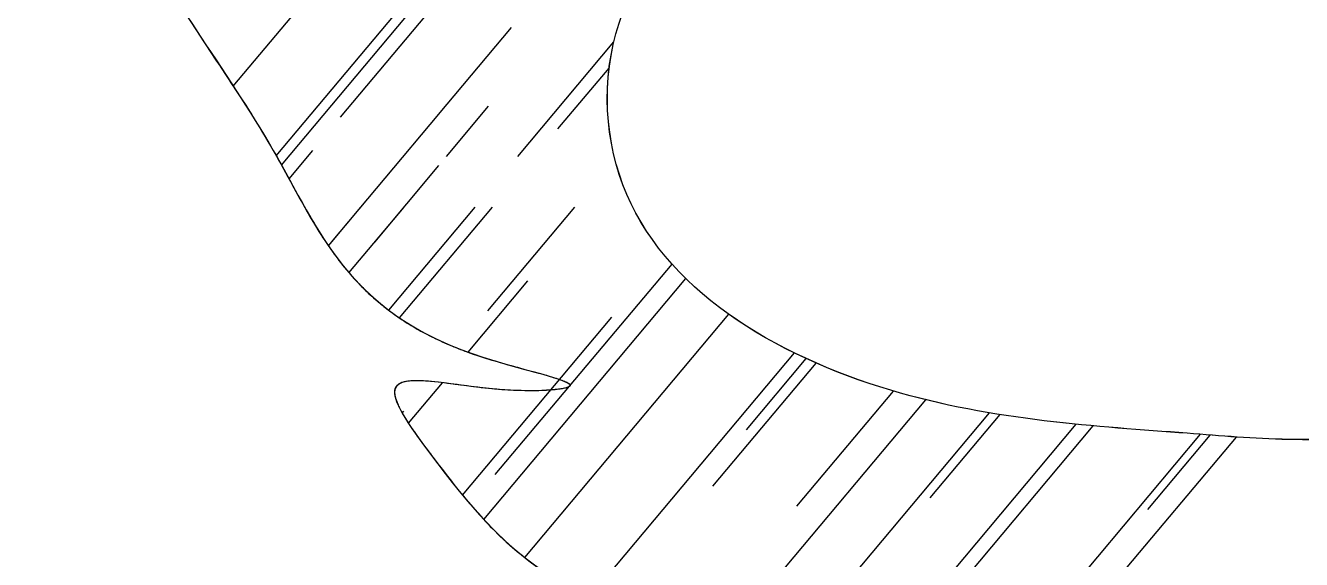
# Model space of a CAD drawing. Header units: millimetres. Extents: x 512961 to 1001058, y -961995 to -458543.
# Drawn here: x 935134.3 to 935250.8, y -884409.4 to -884360.7 of the extents above; entities that cross this region are included whole.
import ezdxf

# ---------------------------------------------------------------- set-up
doc = ezdxf.new("R2010")
doc.units = ezdxf.units.MM
doc.header["$MEASUREMENT"] = 0
doc.layers.add('填充', color=250, linetype='CONTINUOUS', lineweight=25)

msp = doc.modelspace()

# ---------------------------------------------------------------- linework, layer by layer
at = {"layer": '填充'}
for p, q in [((935153.28, -884366.21), (935164.78, -884352.51)), ((935157.2, -884372.57), (935172.05, -884354.88)), ((935157.68, -884373.42), (935171, -884357.55)), ((935163.07, -884369.06), (935172.05, -884358.36)), ((935172.01, -884368.8), (935178.67, -884360.87)), ((935179.25, -884372.63), (935188.01, -884362.18)), ((935182.92, -884370.12), (935187.59, -884364.57)), ((935172.75, -884372.63), (935176.59, -884368.05)), ((935162.24, -884380.44), (935172.05, -884368.76)), ((935158.37, -884374.67), (935160.54, -884372.08)), ((935166.19, -884380.44), (935172.05, -884373.47)), ((935161.96, -884380.78), (935164.92, -884377.25)), ((935163.84, -884383.25), (935168.87, -884377.25)), ((935167.47, -884386.67), (935175.37, -884377.25)), ((935168.45, -884387.37), (935176.95, -884377.25)), ((935176.53, -884386.72), (935184.47, -884377.25)), ((935177.2, -884401.67), (935193.33, -884382.45)), ((935174.71, -884390.49), (935180.18, -884383.97)), ((935176.14, -884405.76), (935194.59, -884383.77)), ((935174.21, -884403.54), (935187.85, -884387.29)), ((935179.89, -884409.23), (935198.52, -884387.03)), ((935185.83, -884412.81), (935204.5, -884390.56)), ((935200.12, -884397.58), (935205.57, -884391.08)), ((935197.06, -884402.73), (935206.49, -884391.49)), ((935169.27, -884396.98), (935172.37, -884393.29)), ((935199.58, -884415.01), (935216.51, -884394.84)), ((935204.71, -884404.56), (935213.54, -884394.04)), ((935168.7, -884396.05), (935168.85, -884395.87)), ((935206.16, -884415.29), (935222.32, -884396.03)), ((935215.52, -884414.61), (935230.23, -884397.07)), ((935216.91, -884403.79), (935223.29, -884396.19)), ((935217.32, -884414.44), (935231.77, -884397.22)), ((935229.85, -884411.97), (935241.57, -884397.99)), ((935233.75, -884411.46), (935244.85, -884398.24)), ((935236.77, -884404.85), (935242.46, -884398.06))]:
    msp.add_line(p, q, dxfattribs=at)
for points in [[(935066.74, -884085.41), (935069.93, -884081.94), (935078.85, -884098.74), (935100.5, -884108.93), (935113.75, -884109.18), (935128.78, -884103.07), (935134.4, -884088.88), (935138.72, -884100.53), (935148.14, -884109.43), (935165.21, -884112.49), (935177.95, -884106.89), (935188.14, -884100.02), (935194, -884093.14), (935201.13, -884082.2), (935207.76, -884096.96), (935212.85, -884125.22), (935212.6, -884144.31), (935204.95, -884161.88), (935194, -884171.55), (935183.04, -884173.59), (935166.99, -884171.3), (935162.41, -884161.37), (935155.27, -884149.4), (935146.61, -884143.8), (935137.75, -884146.58), (935145.08, -884156.18), (935145.59, -884162.19), (935145.59, -884183.74), (935144.08, -884197.78), (935143.08, -884213.32), (935151.1, -884227.35), (935168.44, -884240.53), (935184.52, -884242.54), (935184.52, -884246.15), (935171.65, -884250.17), (935149.01, -884275.58), (935137.67, -884291.12), (935136.37, -884310.22), (935143.24, -884349.61), (935156.93, -884372.09), (935175.19, -884390.66), (935183.99, -884393.6), (935177.8, -884393.92), (935168.02, -884393.92), (935171.28, -884399.79), (935181.71, -884410.54), (935192.14, -884414.77), (935204.21, -884414.77), (935217.25, -884414.45), (935230.62, -884411.84), (935246.27, -884410.86), (935255.4, -884410.86), (935263.23, -884413.14), (935268.77, -884415.42), (935269.1, -884418.68), (935261.27, -884414.45), (935247.25, -884414.12), (935233.88, -884417.05), (935220.19, -884424.87), (935197.69, -884433.34), (935186.93, -884436.28), (935170.3, -884434.32), (935159.22, -884429.11), (935146.83, -884420.31), (935144.87, -884411.52), (935139.33, -884417.7), (935139, -884434.32), (935146.17, -884448.33), (935158.89, -884454.52), (935177.8, -884455.82), (935192.8, -884451.26), (935170.34, -884470.78), (935156.89, -884497.01), (935144.75, -884516.68), (935136.86, -884539.08), (935137.22, -884569.41), (935169.61, -884626.74), (935183.68, -884634.03), (935207.64, -884646.52), (935223.79, -884649.12), (935239.93, -884650.68), (935256.08, -884651.2), (935213.37, -884670.98), (935199.3, -884648.08), (935179.51, -884637.67), (935162.32, -884637.15), (935145.13, -884643.91), (935143.57, -884655.88), (935143.05, -884669.94), (935151.38, -884672.02), (935159.2, -884674.1), (935167.53, -884664.21), (935171.7, -884661.61), (935184.72, -884668.9), (935188.37, -884685.03), (935172.74, -884711.58), (935159.2, -884731.35), (935147.22, -884753.73), (935141.06, -884782.27), (935143.41, -884813.31), (935161.77, -884842), (935169.77, -884868.81), (935178.24, -884875.86), (935166.01, -884871.63), (935154.24, -884877.74), (935147.65, -884889.5), (935149.06, -884902.2), (935160.36, -884911.6), (935166.95, -884908.31), (935174.95, -884896.55), (935183.42, -884893.26), (935208.37, -884897.02), (935218.72, -884910.66), (935220.13, -884923.83), (935205.54, -884928.06), (935174.03, -884950.24), (935173.18, -884969.79), (935173.6, -884982.11), (935183.38, -884995.28), (935200.4, -885000.38), (935219.53, -884997.41), (935223.36, -884991.03), (935224.21, -884975.31), (935217.41, -884966.39), (935208.05, -884974.89), (935204.22, -884972.34), (935195.29, -884960.44), (935199.97, -884948.54), (935216.98, -884940.04), (935242.5, -884946.84), (935255.26, -884965.11), (935257.8, -884985.51), (935248.02, -885005.48), (935235.69, -885015.68), (935218.25, -885020.78), (935213.15, -885018.66), (935206.78, -885004.21), (935195.29, -884995.71), (935176.16, -884991.03), (935157.02, -884994.01), (935142.99, -885005.06), (935141.54, -885053.07), (935157.45, -885073.47), (935168.5, -885069.65), (935168.93, -885057.32), (935162.97, -885041.6), (935156.59, -885027.15), (935161.7, -885020.78), (935185.94, -885014.41), (935200.82, -885032.25), (935188.06, -885048.83), (935159.57, -885091.32), (935159.57, -885113.98), (935161.71, -885134.51), (935168.98, -885152.9), (935170.49, -885154.85), (935161.03, -885152.88), (935153.12, -885149.91), (935147.46, -885149.77), (935137.49, -885152.6)], [(935066.74, -884085.41), (935060.05, -884107.97), (935065.07, -884157.81), (935081.51, -884172.01), (935092.94, -884174.52), (935101.57, -884172.29), (935106.59, -884165.89), (935111.33, -884150.85), (935121.64, -884145), (935132.79, -884143.33), (935137.71, -884146.47), (935126.08, -884152.13), (935120.74, -884163.43), (935125.63, -884202.35), (935122.51, -884214.36), (935109.16, -884229.49), (935096.69, -884238.39), (935082.45, -884240.61), (935085.12, -884247.72), (935094.47, -884253.06), (935112.72, -884264.63), (935126.96, -884283.76), (935132.75, -884306), (935132.75, -884321.12), (935102.01, -884389.54), (935091.02, -884394.35), (935078.65, -884399.38), (935090.1, -884402.35), (935100.63, -884395.95), (935104.98, -884397.32), (935098.34, -884405.79), (935064.74, -884416.7), (935050.77, -884414), (935035.89, -884412.65), (935020.12, -884412.65), (935006.14, -884417.6), (935026.88, -884418.95), (935044.46, -884420.31), (935058.43, -884429.77), (935074.66, -884433.82), (935089.54, -884433.82), (935100.36, -884434.27), (935112.08, -884434.27), (935121.54, -884427.06), (935127.85, -884415.8), (935132.36, -884423.01), (935133.71, -884433.37), (935126.95, -884442.38), (935117.03, -884451.84), (935104.41, -884452.74), (935077.82, -884452.29), (935092.69, -884459.04), (935110.27, -884476.61), (935131.39, -884520.53), (935134.89, -884532.46), (935139.25, -884550.21), (935128.13, -884592.52)]]:
    msp.add_spline(points, degree=3, dxfattribs=at)
for points, knots in [([(935137.71, -884147.23), (935136.87, -884149.01), (935122.54, -884150.64), (935118.22, -884173.03), (935128.42, -884193.11), (935122.84, -884217.63), (935109.66, -884227.76), (935099.55, -884241.37), (935079.32, -884236.26), (935085.26, -884250.11), (935098.06, -884253.69), (935114.19, -884264.18), (935128.32, -884282.76), (935133.28, -884303.46), (935132.87, -884340.56), (935118.9, -884382.27), (935092.34, -884394.6), (935071.52, -884398.59), (935092.85, -884405.93), (935096.97, -884394.29), (935108.77, -884397.85), (935087.77, -884414.47), (935072.05, -884419.39), (935050.61, -884413.36), (935035.2, -884412.86), (935022.15, -884410.96), (934996.31, -884419.74), (935028.52, -884419.19), (935044.53, -884417.63), (935057.72, -884431.52), (935074.07, -884434.4), (935088.22, -884433.61), (935100.56, -884434.14), (935112.53, -884435.56), (935122.77, -884429.01), (935126.61, -884410.61), (935133.3, -884424.24), (935135.47, -884434.03), (935126.04, -884442.73), (935117.96, -884453.79), (935101.38, -884452.54), (935065.79, -884449.45), (935098.88, -884459.71), (935114.52, -884481.97), (935128.49, -884508.91), (935134.29, -884530.65), (935136.22, -884536.87), (935136.86, -884539.08)], [142.556517, 142.556517, 142.556517, 142.556517, 152.114126, 162.579931, 195.411115, 205.795148, 222.681946, 235.498823, 247.561492, 253.922599, 262.931794, 281.013669, 300.972378, 320.20618, 332.864414, 395.641155, 405.677718, 416.848669, 426.745152, 437.06119, 440.880681, 449.885202, 479.451157, 491.36401, 503.864041, 517.069377, 529.475006, 546.862859, 561.620906, 575.744274, 589.741157, 602.189897, 611.253555, 621.062007, 631.018478, 641.821262, 648.937669, 657.680535, 667.107982, 678.577425, 689.169262, 711.429637, 725.102249, 745.902892, 786.690152, 797.093703, 802.815219, 802.815219, 802.815219, 802.815219]), ([(935137.71, -884147.23), (935136.87, -884149.01), (935122.54, -884150.64), (935118.22, -884173.03), (935128.42, -884193.11), (935122.84, -884217.63), (935109.66, -884227.76), (935099.55, -884241.37), (935079.32, -884236.26), (935085.26, -884250.11), (935098.06, -884253.69), (935114.19, -884264.18), (935128.32, -884282.76), (935133.28, -884303.46), (935132.87, -884340.56), (935118.9, -884382.27), (935092.34, -884394.6), (935071.52, -884398.59), (935092.85, -884405.93), (935096.97, -884394.29), (935108.77, -884397.85), (935087.77, -884414.47), (935072.05, -884419.39), (935050.61, -884413.36), (935035.2, -884412.86), (935022.15, -884410.96), (934996.31, -884419.74), (935028.52, -884419.19), (935044.53, -884417.63), (935057.72, -884431.52), (935074.07, -884434.4), (935084.78, -884433.8), (935089.89, -884433.82), (935090.06, -884433.82)], [142.556517, 142.556517, 142.556517, 142.556517, 152.114126, 162.579931, 195.411115, 205.795148, 222.681946, 235.498823, 247.561492, 253.922599, 262.931794, 281.013669, 300.972378, 320.20618, 332.864414, 395.641155, 405.677718, 416.848669, 426.745152, 437.06119, 440.880681, 449.885202, 479.451157, 491.36401, 503.864041, 517.069377, 529.475006, 546.862859, 561.620906, 575.744274, 589.741157, 602.189897, 602.632993, 602.632993, 602.632993, 602.632993]), ([(935137.71, -884147.23), (935138.07, -884149.58), (935146.41, -884154.35), (935144.87, -884167.47), (935146.29, -884181.34), (935144.27, -884198.11), (935140.8, -884214.11), (935152.42, -884228.68), (935163.42, -884244.98), (935184.81, -884237.08), (935184.92, -884250.48), (935160.22, -884246.99), (935154.19, -884273.37), (935134.84, -884289.86), (935137.07, -884317.76), (935138.01, -884346.48), (935158.49, -884371.92), (935164.63, -884389.33), (935187.99, -884393.7), (935176.18, -884394.41), (935165.09, -884391.36), (935173.74, -884403.25), (935179.78, -884410.33), (935192.38, -884415.92), (935204.53, -884414.34), (935217.51, -884415.27), (935231.25, -884410.92), (935243.96, -884411.29), (935255.34, -884409.98), (935262.05, -884413.49), (935269.13, -884413.61), (935269.65, -884422.15), (935258.75, -884410.02), (935247.64, -884414.84), (935232.68, -884415.87), (935218.33, -884427.5), (935201.72, -884431.82), (935185.34, -884437.6), (935171.13, -884435.78), (935158.98, -884428.04), (935145.13, -884425.34), (935146.58, -884407.36), (935135.51, -884421.49), (935138.55, -884433.69), (935144.15, -884449.64), (935160.84, -884455.47), (935175.06, -884458.29), (935204.89, -884445.52), (935162.39, -884471.54), (935160.31, -884495.44), (935143.31, -884516.32), (935138.2, -884531.34), (935136.86, -884539.08)], [296.32291, 296.32291, 296.32291, 296.32291, 305.550032, 310.600962, 328.63939, 340.450556, 353.482649, 367.012787, 385.236559, 398.796103, 401.82123, 413.097455, 441.584584, 457.683245, 473.709057, 507.169607, 529.200932, 550.997278, 558.762187, 563.952393, 572.138453, 577.753753, 590.292581, 599.716211, 609.813262, 620.732696, 632.132446, 645.254096, 652.894159, 659.718206, 664.733118, 667.474287, 674.92057, 686.65881, 698.114141, 711.308807, 731.428823, 740.762162, 754.773106, 765.025935, 777.743974, 785.284836, 792.236551, 806.146931, 819.31808, 831.155257, 847.018861, 860.136725, 885.036624, 909.708008, 929.054084, 948.930108, 948.930108, 948.930108, 948.930108]), ([(935137.71, -884147.23), (935138.07, -884149.58), (935146.41, -884154.35), (935144.87, -884167.47), (935146.29, -884181.34), (935144.27, -884198.11), (935140.8, -884214.11), (935152.42, -884228.68), (935163.42, -884244.98), (935184.81, -884237.08), (935184.92, -884250.48), (935160.22, -884246.99), (935154.19, -884273.37), (935134.84, -884289.86), (935137.07, -884317.76), (935138.01, -884346.48), (935158.49, -884371.92), (935164.63, -884389.33), (935187.99, -884393.7), (935176.18, -884394.41), (935165.09, -884391.36), (935173.74, -884403.25), (935179.78, -884410.33), (935192.38, -884415.92), (935204.53, -884414.34), (935217.51, -884415.27), (935231.25, -884410.92), (935243.96, -884411.29), (935255.34, -884409.98), (935262.05, -884413.49), (935269.13, -884413.61), (935269.65, -884422.15), (935258.75, -884410.02), (935247.64, -884414.84), (935232.68, -884415.87), (935218.33, -884427.5), (935201.72, -884431.82), (935185.34, -884437.6), (935171.13, -884435.78), (935162.08, -884430.01), (935156.63, -884428.14), (935155.34, -884427.65)], [296.32291, 296.32291, 296.32291, 296.32291, 305.550032, 310.600962, 328.63939, 340.450556, 353.482649, 367.012787, 385.236559, 398.796103, 401.82123, 413.097455, 441.584584, 457.683245, 473.709057, 507.169607, 529.200932, 550.997278, 558.762187, 563.952393, 572.138453, 577.753753, 590.292581, 599.716211, 609.813262, 620.732696, 632.132446, 645.254096, 652.894159, 659.718206, 664.733118, 667.474287, 674.92057, 686.65881, 698.114141, 711.308807, 731.428823, 740.762162, 754.773106, 765.025935, 768.309544, 768.309544, 768.309544, 768.309544]), ([(935239.93, -884351.22), (935233.09, -884349.89), (935220.13, -884347.03), (935199.79, -884344.77), (935186.78, -884358.86), (935187.22, -884381.69), (935211.85, -884396.19), (935239.63, -884397.66), (935255.1, -884399.25), (935279.54, -884395.21), (935261.12, -884389.54), (935263.48, -884378.7), (935260.6, -884360.67), (935282.77, -884384.61), (935304.22, -884375.95), (935330.23, -884378.16), (935355.76, -884372.76), (935380.77, -884366.6), (935393.49, -884345.63), (935405.65, -884334.67), (935404.07, -884312.54), (935386.5, -884327.92), (935380.16, -884342.92), (935348.89, -884332.93), (935384.5, -884322.85), (935392.2, -884302.3), (935392, -884280.89), (935393.05, -884270.28), (935392.23, -884257.08), (935379.61, -884277.4), (935373.93, -884286.42), (935352.36, -884281.45), (935370.13, -884278.84), (935370.58, -884254.39), (935378.89, -884231.17), (935367.17, -884208.8), (935360.82, -884197.46), (935347.31, -884173.64), (935354.24, -884207.01), (935354.21, -884223.02), (935354.71, -884243.33), (935347.2, -884257.95), (935339.25, -884270.18), (935324.54, -884275.49), (935308.38, -884273.71), (935292.51, -884275.93), (935274.59, -884254.8), (935288.54, -884281.96), (935288.31, -884295.36), (935288.56, -884312.21), (935278.86, -884323.86), (935267.06, -884327.73), (935256, -884330), (935246.54, -884332.95), (935229.79, -884327.9), (935237.67, -884341.64), (935245.12, -884352.27), (935240.94, -884351.41), (935239.93, -884351.22)], [0, 0, 0, 0, 17.486891, 34.307723, 47.232582, 60.375625, 86.167197, 109.055575, 126.59379, 137.232216, 144.937222, 156.540887, 163.844548, 179.071057, 201.752531, 222.591261, 242.592912, 268.304681, 282.337182, 302.129278, 309.512751, 324.613375, 336.491353, 352.450866, 368.364234, 393.603821, 407.861276, 420.280547, 423.224141, 435.630999, 451.046036, 459.731517, 465.974157, 479.54513, 513.570137, 527.14111, 538.419424, 552.092315, 569.313661, 586.508086, 602.974876, 616.544273, 627.723005, 638.376098, 653.722956, 667.778474, 679.987439, 695.460004, 709.817748, 721.188794, 735.219756, 744.244216, 752.12956, 763.189243, 770.895084, 784.527876, 789.463644, 792.045165, 792.045165, 792.045165, 792.045165]), ([(935239.93, -884351.22), (935233.09, -884349.89), (935220.13, -884347.03), (935199.79, -884344.77), (935186.78, -884358.86), (935187.22, -884381.69), (935211.85, -884396.19), (935239.63, -884397.66), (935255.1, -884399.25), (935279.54, -884395.21), (935261.12, -884389.54), (935263.48, -884378.7), (935260.6, -884360.67), (935282.77, -884384.61), (935304.22, -884375.95), (935330.23, -884378.16), (935355.76, -884372.76), (935380.77, -884366.6), (935393.49, -884345.63), (935405.65, -884334.67), (935404.07, -884312.54), (935386.5, -884327.92), (935380.16, -884342.92), (935348.89, -884332.93), (935384.5, -884322.85), (935392.2, -884302.3), (935392, -884280.89), (935393.05, -884270.28), (935392.23, -884257.08), (935379.61, -884277.4), (935373.93, -884286.42), (935352.36, -884281.45), (935370.13, -884278.84), (935370.58, -884254.39), (935378.89, -884231.17), (935367.17, -884208.8), (935360.82, -884197.46), (935347.31, -884173.64), (935354.24, -884207.01), (935354.21, -884223.02), (935354.71, -884243.33), (935347.2, -884257.95), (935339.25, -884270.18), (935324.54, -884275.49), (935308.38, -884273.71), (935292.51, -884275.93), (935274.59, -884254.8), (935288.54, -884281.96), (935288.31, -884295.36), (935288.56, -884312.21), (935278.86, -884323.86), (935267.06, -884327.73), (935256, -884330), (935246.54, -884332.95), (935229.79, -884327.9), (935237.67, -884341.64), (935245.12, -884352.27), (935240.94, -884351.41), (935239.93, -884351.22)], [0, 0, 0, 0, 17.486891, 34.307723, 47.232582, 60.375625, 86.167197, 109.055575, 126.59379, 137.232216, 144.937222, 156.540887, 163.844548, 179.071057, 201.752531, 222.591261, 242.592912, 268.304681, 282.337182, 302.129278, 309.512751, 324.613375, 336.491353, 352.450866, 368.364234, 393.603821, 407.861276, 420.280547, 423.224141, 435.630999, 451.046036, 459.731517, 465.974157, 479.54513, 513.570137, 527.14111, 538.419424, 552.092315, 569.313661, 586.508086, 602.974876, 616.544273, 627.723005, 638.376098, 653.722956, 667.778474, 679.987439, 695.460004, 709.817748, 721.188794, 735.219756, 744.244216, 752.12956, 763.189243, 770.895084, 784.527876, 789.463644, 792.045165, 792.045165, 792.045165, 792.045165]), ([(935154.93, -884368.77), (935155.62, -884369.88), (935157.6, -884373.13), (935159.26, -884376.39), (935160.49, -884378.46)], [525.881192, 525.881192, 525.881192, 525.881192, 529.200932, 535.637658, 535.637658, 535.637658, 535.637658]), ([(935154.93, -884368.77), (935155.62, -884369.88), (935157.6, -884373.13), (935159.26, -884376.39), (935160.49, -884378.46)], [525.881192, 525.881192, 525.881192, 525.881192, 529.200932, 535.637658, 535.637658, 535.637658, 535.637658]), ([(935154.93, -884368.77), (935155.62, -884369.88), (935157.6, -884373.13), (935159.26, -884376.39), (935160.49, -884378.46)], [525.881192, 525.881192, 525.881192, 525.881192, 529.200932, 535.637658, 535.637658, 535.637658, 535.637658]), ([(935174.85, -884390.55), (935174.97, -884390.59), (935175.81, -884390.88), (935176.7, -884391.16), (935177.47, -884391.38)], [550.782633, 550.782633, 550.782633, 550.782633, 550.997278, 552.395065, 552.395065, 552.395065, 552.395065]), ([(935174.85, -884390.55), (935174.97, -884390.59), (935175.81, -884390.88), (935176.7, -884391.16), (935177.47, -884391.38)], [550.782633, 550.782633, 550.782633, 550.782633, 550.997278, 552.395065, 552.395065, 552.395065, 552.395065]), ([(935174.85, -884390.55), (935174.97, -884390.59), (935175.81, -884390.88), (935176.7, -884391.16), (935177.47, -884391.38)], [550.782633, 550.782633, 550.782633, 550.782633, 550.997278, 552.395065, 552.395065, 552.395065, 552.395065]), ([(935184, -884393.59), (935184, -884393.59), (935183.99, -884393.6), (935183.99, -884393.6), (935183.99, -884393.6)], [558.74121646, 558.74121646, 558.74121646, 558.74121646, 558.76218723, 558.7933922, 558.7933922, 558.7933922, 558.7933922]), ([(935184, -884393.59), (935184, -884393.59), (935183.99, -884393.6), (935183.99, -884393.6), (935183.99, -884393.6)], [558.74121646, 558.74121646, 558.74121646, 558.74121646, 558.76218723, 558.7933922, 558.7933922, 558.7933922, 558.7933922]), ([(935184, -884393.59), (935184, -884393.59), (935183.99, -884393.6), (935183.99, -884393.6), (935183.99, -884393.6)], [558.74121646, 558.74121646, 558.74121646, 558.74121646, 558.76218723, 558.7933922, 558.7933922, 558.7933922, 558.7933922]), ([(935168.03, -884393.86), (935168.03, -884393.88), (935168.02, -884393.91), (935168.02, -884393.94), (935168.01, -884393.95)], [572.0422912, 572.0422912, 572.0422912, 572.0422912, 572.1384529, 572.1916093, 572.1916093, 572.1916093, 572.1916093]), ([(935168.03, -884393.86), (935168.03, -884393.88), (935168.02, -884393.91), (935168.02, -884393.94), (935168.01, -884393.95)], [572.0422912, 572.0422912, 572.0422912, 572.0422912, 572.1384529, 572.1916093, 572.1916093, 572.1916093, 572.1916093]), ([(935168.03, -884393.86), (935168.03, -884393.88), (935168.02, -884393.91), (935168.02, -884393.94), (935168.01, -884393.95)], [572.0422912, 572.0422912, 572.0422912, 572.0422912, 572.1384529, 572.1916093, 572.1916093, 572.1916093, 572.1916093]), ([(935178.86, -884393.98), (935178.51, -884393.97), (935177.85, -884393.93), (935177.19, -884393.87), (935176.89, -884393.84)], [563.326932, 563.326932, 563.326932, 563.326932, 563.952393, 564.485484, 564.485484, 564.485484, 564.485484]), ([(935178.86, -884393.98), (935178.51, -884393.97), (935177.85, -884393.93), (935177.19, -884393.87), (935176.89, -884393.84)], [563.326932, 563.326932, 563.326932, 563.326932, 563.952393, 564.485484, 564.485484, 564.485484, 564.485484]), ([(935178.86, -884393.98), (935178.51, -884393.97), (935177.85, -884393.93), (935177.19, -884393.87), (935176.89, -884393.84)], [563.326932, 563.326932, 563.326932, 563.326932, 563.952393, 564.485484, 564.485484, 564.485484, 564.485484]), ([(935169.91, -884397.92), (935170.35, -884398.55), (935170.97, -884399.38), (935171.57, -884400.17), (935171.71, -884400.36)], [576.201598, 576.201598, 576.201598, 576.201598, 577.753753, 578.253974, 578.253974, 578.253974, 578.253974]), ([(935169.91, -884397.92), (935170.35, -884398.55), (935170.97, -884399.38), (935171.57, -884400.17), (935171.71, -884400.36)], [576.201598, 576.201598, 576.201598, 576.201598, 577.753753, 578.253974, 578.253974, 578.253974, 578.253974]), ([(935169.91, -884397.92), (935170.35, -884398.55), (935170.97, -884399.38), (935171.57, -884400.17), (935171.71, -884400.36)], [576.201598, 576.201598, 576.201598, 576.201598, 577.753753, 578.253974, 578.253974, 578.253974, 578.253974])]:
    msp.add_open_spline(points, degree=3, knots=knots, dxfattribs=at)
at = {"layer": '填充', "start_tangent": (-0.981619, 0.19085), "end_tangent": (-0.981619, 0.19085)}
msp.add_spline([(935239.93, -884351.22), (935219.41, -884347.29), (935199.33, -884348.16), (935188.85, -884359.51), (935188.85, -884375.21), (935213.3, -884393.97), (935240.36, -884397.9), (935261.32, -884397.9), (935273.54, -884394.41), (935265.68, -884389.61), (935262.63, -884376.08), (935262.63, -884367.36), (935278.35, -884376.52), (935305.42, -884377.83), (935330.3, -884376.96), (935353.88, -884373.03), (935382.25, -884361.25), (935392.73, -884348.16), (935404.52, -884327.66), (935403.21, -884318.94), (935387.93, -884328.53), (935377.89, -884338.56), (935359.55, -884333.33), (935375.7, -884323.3), (935391.42, -884297.56), (935392.29, -884280.54), (935392.73, -884265.71), (935392.29, -884262.22), (935382.25, -884273.13), (935367.41, -884284.03), (935357.37, -884281.42), (935364.35, -884278.8), (935370.9, -884263.97), (935373.52, -884223.39), (935366.97, -884208.56), (935360.42, -884196.78), (935351.26, -884183.26), (935353, -884203.76), (935354.31, -884224.27), (935353, -884243.9), (935346.45, -884258.73), (935338.16, -884269.2), (935326.37, -884274), (935308.03, -884274.44), (935291.44, -884271.82), (935280.09, -884262.66), (935286.2, -884280.11), (935288.39, -884297.12), (935287.08, -884310.65), (935276.6, -884323.73), (935266.56, -884327.66), (935257.39, -884329.84), (935244.29, -884331.59), (935235.12, -884330.71), (935240.8, -884345.98), (935243, -884351.45), (935239.93, -884351.22)], degree=3, dxfattribs=at)
at = {"layer": '填充'}
for points in [[(935147.13, -884356.77), (935149.63, -884360.85), (935152.43, -884364.82), (935154.93, -884368.77)], [(935147.13, -884356.77), (935149.63, -884360.85), (935152.43, -884364.82), (935154.93, -884368.77)], [(935147.13, -884356.77), (935149.63, -884360.85), (935152.43, -884364.82), (935154.93, -884368.77)], [(935160.49, -884378.46), (935160.91, -884379.17), (935161.35, -884379.88), (935161.81, -884380.57)], [(935160.49, -884378.46), (935160.91, -884379.17), (935161.35, -884379.88), (935161.81, -884380.57)], [(935160.49, -884378.46), (935160.91, -884379.17), (935161.35, -884379.88), (935161.81, -884380.57)], [(935161.81, -884380.57), (935162.17, -884381.09), (935162.54, -884381.61), (935162.93, -884382.12)], [(935161.81, -884380.57), (935162.17, -884381.09), (935162.54, -884381.61), (935162.93, -884382.12)], [(935161.81, -884380.57), (935162.17, -884381.09), (935162.54, -884381.61), (935162.93, -884382.12)], [(935162.93, -884382.12), (935163.37, -884382.69), (935163.83, -884383.25), (935164.33, -884383.79)], [(935162.93, -884382.12), (935163.37, -884382.69), (935163.83, -884383.25), (935164.33, -884383.79)], [(935162.93, -884382.12), (935163.37, -884382.69), (935163.83, -884383.25), (935164.33, -884383.79)], [(935164.33, -884383.79), (935164.61, -884384.11), (935164.9, -884384.41), (935165.21, -884384.72)], [(935164.33, -884383.79), (935164.61, -884384.11), (935164.9, -884384.41), (935165.21, -884384.72)], [(935164.33, -884383.79), (935164.61, -884384.11), (935164.9, -884384.41), (935165.21, -884384.72)], [(935165.21, -884384.72), (935165.58, -884385.08), (935165.97, -884385.44), (935166.37, -884385.79)], [(935165.21, -884384.72), (935165.58, -884385.08), (935165.97, -884385.44), (935166.37, -884385.79)], [(935165.21, -884384.72), (935165.58, -884385.08), (935165.97, -884385.44), (935166.37, -884385.79)], [(935166.37, -884385.79), (935166.71, -884386.07), (935167.06, -884386.36), (935167.42, -884386.63)], [(935166.37, -884385.79), (935166.71, -884386.07), (935167.06, -884386.36), (935167.42, -884386.63)], [(935166.37, -884385.79), (935166.71, -884386.07), (935167.06, -884386.36), (935167.42, -884386.63)], [(935167.42, -884386.63), (935167.81, -884386.93), (935168.21, -884387.22), (935168.64, -884387.5)], [(935167.42, -884386.63), (935167.81, -884386.93), (935168.21, -884387.22), (935168.64, -884387.5)], [(935167.42, -884386.63), (935167.81, -884386.93), (935168.21, -884387.22), (935168.64, -884387.5)], [(935168.64, -884387.5), (935169.09, -884387.8), (935169.57, -884388.09), (935170.06, -884388.38)], [(935168.64, -884387.5), (935169.09, -884387.8), (935169.57, -884388.09), (935170.06, -884388.38)], [(935168.64, -884387.5), (935169.09, -884387.8), (935169.57, -884388.09), (935170.06, -884388.38)], [(935170.06, -884388.38), (935170.52, -884388.64), (935171, -884388.89), (935171.49, -884389.13)], [(935170.06, -884388.38), (935170.52, -884388.64), (935171, -884388.89), (935171.49, -884389.13)], [(935170.06, -884388.38), (935170.52, -884388.64), (935171, -884388.89), (935171.49, -884389.13)], [(935171.49, -884389.13), (935172.04, -884389.41), (935172.62, -884389.67), (935173.22, -884389.92)], [(935171.49, -884389.13), (935172.04, -884389.41), (935172.62, -884389.67), (935173.22, -884389.92)], [(935171.49, -884389.13), (935172.04, -884389.41), (935172.62, -884389.67), (935173.22, -884389.92)], [(935173.22, -884389.92), (935173.74, -884390.14), (935174.29, -884390.34), (935174.85, -884390.55)], [(935173.22, -884389.92), (935173.74, -884390.14), (935174.29, -884390.34), (935174.85, -884390.55)], [(935173.22, -884389.92), (935173.74, -884390.14), (935174.29, -884390.34), (935174.85, -884390.55)], [(935177.47, -884391.38), (935178.26, -884391.61), (935179.05, -884391.83), (935179.79, -884392.03)], [(935177.47, -884391.38), (935178.26, -884391.61), (935179.05, -884391.83), (935179.79, -884392.03)], [(935177.47, -884391.38), (935178.26, -884391.61), (935179.05, -884391.83), (935179.79, -884392.03)], [(935179.79, -884392.03), (935180.41, -884392.2), (935181.01, -884392.36), (935181.54, -884392.51)], [(935179.79, -884392.03), (935180.41, -884392.2), (935181.01, -884392.36), (935181.54, -884392.51)], [(935179.79, -884392.03), (935180.41, -884392.2), (935181.01, -884392.36), (935181.54, -884392.51)], [(935181.54, -884392.51), (935182, -884392.64), (935182.41, -884392.76), (935182.77, -884392.88)], [(935181.54, -884392.51), (935182, -884392.64), (935182.41, -884392.76), (935182.77, -884392.88)], [(935181.54, -884392.51), (935182, -884392.64), (935182.41, -884392.76), (935182.77, -884392.88)], [(935168.1, -884393.7), (935168.09, -884393.71), (935168.09, -884393.73), (935168.08, -884393.74)], [(935168.1, -884393.7), (935168.09, -884393.71), (935168.09, -884393.73), (935168.08, -884393.74)], [(935168.1, -884393.7), (935168.09, -884393.71), (935168.09, -884393.73), (935168.08, -884393.74)], [(935168.12, -884393.67), (935168.11, -884393.68), (935168.11, -884393.69), (935168.1, -884393.7)], [(935168.12, -884393.67), (935168.11, -884393.68), (935168.11, -884393.69), (935168.1, -884393.7)], [(935168.12, -884393.67), (935168.11, -884393.68), (935168.11, -884393.69), (935168.1, -884393.7)], [(935168.15, -884393.63), (935168.14, -884393.64), (935168.13, -884393.65), (935168.12, -884393.67)], [(935168.15, -884393.63), (935168.14, -884393.64), (935168.13, -884393.65), (935168.12, -884393.67)], [(935168.15, -884393.63), (935168.14, -884393.64), (935168.13, -884393.65), (935168.12, -884393.67)], [(935168.17, -884393.6), (935168.16, -884393.61), (935168.15, -884393.62), (935168.15, -884393.63)], [(935168.17, -884393.6), (935168.16, -884393.61), (935168.15, -884393.62), (935168.15, -884393.63)], [(935168.17, -884393.6), (935168.16, -884393.61), (935168.15, -884393.62), (935168.15, -884393.63)], [(935168.2, -884393.56), (935168.19, -884393.57), (935168.18, -884393.58), (935168.17, -884393.6)], [(935168.2, -884393.56), (935168.19, -884393.57), (935168.18, -884393.58), (935168.17, -884393.6)], [(935168.2, -884393.56), (935168.19, -884393.57), (935168.18, -884393.58), (935168.17, -884393.6)], [(935168.24, -884393.52), (935168.23, -884393.53), (935168.21, -884393.55), (935168.2, -884393.56)], [(935168.24, -884393.52), (935168.23, -884393.53), (935168.21, -884393.55), (935168.2, -884393.56)], [(935168.24, -884393.52), (935168.23, -884393.53), (935168.21, -884393.55), (935168.2, -884393.56)], [(935168.28, -884393.49), (935168.27, -884393.5), (935168.26, -884393.51), (935168.24, -884393.52)], [(935168.28, -884393.49), (935168.27, -884393.5), (935168.26, -884393.51), (935168.24, -884393.52)], [(935168.28, -884393.49), (935168.27, -884393.5), (935168.26, -884393.51), (935168.24, -884393.52)], [(935168.33, -884393.45), (935168.31, -884393.46), (935168.29, -884393.47), (935168.28, -884393.49)], [(935168.33, -884393.45), (935168.31, -884393.46), (935168.29, -884393.47), (935168.28, -884393.49)], [(935168.33, -884393.45), (935168.31, -884393.46), (935168.29, -884393.47), (935168.28, -884393.49)], [(935168.39, -884393.41), (935168.37, -884393.42), (935168.35, -884393.43), (935168.33, -884393.45)], [(935168.39, -884393.41), (935168.37, -884393.42), (935168.35, -884393.43), (935168.33, -884393.45)], [(935168.39, -884393.41), (935168.37, -884393.42), (935168.35, -884393.43), (935168.33, -884393.45)], [(935168.45, -884393.37), (935168.43, -884393.38), (935168.41, -884393.39), (935168.39, -884393.41)], [(935168.45, -884393.37), (935168.43, -884393.38), (935168.41, -884393.39), (935168.39, -884393.41)], [(935168.45, -884393.37), (935168.43, -884393.38), (935168.41, -884393.39), (935168.39, -884393.41)], [(935168.54, -884393.32), (935168.51, -884393.34), (935168.48, -884393.35), (935168.45, -884393.37)], [(935168.54, -884393.32), (935168.51, -884393.34), (935168.48, -884393.35), (935168.45, -884393.37)], [(935168.54, -884393.32), (935168.51, -884393.34), (935168.48, -884393.35), (935168.45, -884393.37)], [(935168.64, -884393.28), (935168.6, -884393.29), (935168.57, -884393.31), (935168.54, -884393.32)], [(935168.64, -884393.28), (935168.6, -884393.29), (935168.57, -884393.31), (935168.54, -884393.32)], [(935168.64, -884393.28), (935168.6, -884393.29), (935168.57, -884393.31), (935168.54, -884393.32)], [(935168.79, -884393.23), (935168.73, -884393.25), (935168.69, -884393.26), (935168.64, -884393.28)], [(935168.79, -884393.23), (935168.73, -884393.25), (935168.69, -884393.26), (935168.64, -884393.28)], [(935168.79, -884393.23), (935168.73, -884393.25), (935168.69, -884393.26), (935168.64, -884393.28)], [(935168.97, -884393.19), (935168.91, -884393.2), (935168.84, -884393.22), (935168.79, -884393.23)], [(935168.97, -884393.19), (935168.91, -884393.2), (935168.84, -884393.22), (935168.79, -884393.23)], [(935168.97, -884393.19), (935168.91, -884393.2), (935168.84, -884393.22), (935168.79, -884393.23)], [(935169.21, -884393.15), (935169.12, -884393.16), (935169.05, -884393.17), (935168.97, -884393.19)], [(935169.21, -884393.15), (935169.12, -884393.16), (935169.05, -884393.17), (935168.97, -884393.19)], [(935169.21, -884393.15), (935169.12, -884393.16), (935169.05, -884393.17), (935168.97, -884393.19)], [(935169.5, -884393.12), (935169.4, -884393.12), (935169.3, -884393.13), (935169.21, -884393.15)], [(935169.5, -884393.12), (935169.4, -884393.12), (935169.3, -884393.13), (935169.21, -884393.15)], [(935169.5, -884393.12), (935169.4, -884393.12), (935169.3, -884393.13), (935169.21, -884393.15)], [(935169.93, -884393.1), (935169.78, -884393.1), (935169.64, -884393.11), (935169.5, -884393.12)], [(935169.93, -884393.1), (935169.78, -884393.1), (935169.64, -884393.11), (935169.5, -884393.12)], [(935169.93, -884393.1), (935169.78, -884393.1), (935169.64, -884393.11), (935169.5, -884393.12)], [(935170.83, -884393.13), (935170.51, -884393.11), (935170.21, -884393.1), (935169.93, -884393.1)], [(935170.83, -884393.13), (935170.51, -884393.11), (935170.21, -884393.1), (935169.93, -884393.1)], [(935170.83, -884393.13), (935170.51, -884393.11), (935170.21, -884393.1), (935169.93, -884393.1)], [(935171.98, -884393.24), (935171.57, -884393.2), (935171.19, -884393.16), (935170.83, -884393.13)], [(935171.98, -884393.24), (935171.57, -884393.2), (935171.19, -884393.16), (935170.83, -884393.13)], [(935171.98, -884393.24), (935171.57, -884393.2), (935171.19, -884393.16), (935170.83, -884393.13)], [(935176.89, -884393.84), (935175.15, -884393.67), (935173.43, -884393.4), (935171.98, -884393.24)], [(935176.89, -884393.84), (935175.15, -884393.67), (935173.43, -884393.4), (935171.98, -884393.24)], [(935176.89, -884393.84), (935175.15, -884393.67), (935173.43, -884393.4), (935171.98, -884393.24)], [(935182.77, -884392.88), (935182.96, -884392.94), (935183.13, -884393), (935183.28, -884393.06)], [(935182.77, -884392.88), (935182.96, -884392.94), (935183.13, -884393), (935183.28, -884393.06)], [(935182.77, -884392.88), (935182.96, -884392.94), (935183.13, -884393), (935183.28, -884393.06)], [(935183.28, -884393.06), (935183.37, -884393.09), (935183.45, -884393.12), (935183.52, -884393.15)], [(935183.28, -884393.06), (935183.37, -884393.09), (935183.45, -884393.12), (935183.52, -884393.15)], [(935183.28, -884393.06), (935183.37, -884393.09), (935183.45, -884393.12), (935183.52, -884393.15)], [(935183.79, -884393.71), (935183.71, -884393.74), (935183.62, -884393.76), (935183.51, -884393.79)], [(935183.79, -884393.71), (935183.71, -884393.74), (935183.62, -884393.76), (935183.51, -884393.79)], [(935183.79, -884393.71), (935183.71, -884393.74), (935183.62, -884393.76), (935183.51, -884393.79)], [(935183.52, -884393.15), (935183.58, -884393.18), (935183.64, -884393.2), (935183.69, -884393.23)], [(935183.52, -884393.15), (935183.58, -884393.18), (935183.64, -884393.2), (935183.69, -884393.23)], [(935183.52, -884393.15), (935183.58, -884393.18), (935183.64, -884393.2), (935183.69, -884393.23)], [(935183.69, -884393.23), (935183.72, -884393.24), (935183.75, -884393.25), (935183.77, -884393.27)], [(935183.69, -884393.23), (935183.72, -884393.24), (935183.75, -884393.25), (935183.77, -884393.27)], [(935183.69, -884393.23), (935183.72, -884393.24), (935183.75, -884393.25), (935183.77, -884393.27)], [(935183.77, -884393.27), (935183.8, -884393.28), (935183.82, -884393.29), (935183.84, -884393.31)], [(935183.77, -884393.27), (935183.8, -884393.28), (935183.82, -884393.29), (935183.84, -884393.31)], [(935183.77, -884393.27), (935183.8, -884393.28), (935183.82, -884393.29), (935183.84, -884393.31)], [(935183.85, -884393.69), (935183.83, -884393.69), (935183.81, -884393.7), (935183.79, -884393.71)], [(935183.85, -884393.69), (935183.83, -884393.69), (935183.81, -884393.7), (935183.79, -884393.71)], [(935183.85, -884393.69), (935183.83, -884393.69), (935183.81, -884393.7), (935183.79, -884393.71)], [(935183.84, -884393.31), (935183.85, -884393.32), (935183.87, -884393.33), (935183.89, -884393.34)], [(935183.84, -884393.31), (935183.85, -884393.32), (935183.87, -884393.33), (935183.89, -884393.34)], [(935183.84, -884393.31), (935183.85, -884393.32), (935183.87, -884393.33), (935183.89, -884393.34)], [(935183.89, -884393.67), (935183.88, -884393.67), (935183.86, -884393.68), (935183.85, -884393.69)], [(935183.89, -884393.67), (935183.88, -884393.67), (935183.86, -884393.68), (935183.85, -884393.69)], [(935183.89, -884393.67), (935183.88, -884393.67), (935183.86, -884393.68), (935183.85, -884393.69)], [(935183.89, -884393.34), (935183.9, -884393.35), (935183.91, -884393.35), (935183.92, -884393.36)], [(935183.89, -884393.34), (935183.9, -884393.35), (935183.91, -884393.35), (935183.92, -884393.36)], [(935183.89, -884393.34), (935183.9, -884393.35), (935183.91, -884393.35), (935183.92, -884393.36)], [(935183.92, -884393.65), (935183.91, -884393.66), (935183.9, -884393.66), (935183.89, -884393.67)], [(935183.92, -884393.65), (935183.91, -884393.66), (935183.9, -884393.66), (935183.89, -884393.67)], [(935183.92, -884393.65), (935183.91, -884393.66), (935183.9, -884393.66), (935183.89, -884393.67)], [(935183.92, -884393.36), (935183.93, -884393.37), (935183.94, -884393.38), (935183.95, -884393.38)], [(935183.92, -884393.36), (935183.93, -884393.37), (935183.94, -884393.38), (935183.95, -884393.38)], [(935183.92, -884393.36), (935183.93, -884393.37), (935183.94, -884393.38), (935183.95, -884393.38)], [(935183.94, -884393.64), (935183.94, -884393.64), (935183.93, -884393.65), (935183.92, -884393.65)], [(935183.94, -884393.64), (935183.94, -884393.64), (935183.93, -884393.65), (935183.92, -884393.65)], [(935183.94, -884393.64), (935183.94, -884393.64), (935183.93, -884393.65), (935183.92, -884393.65)], [(935183.98, -884393.61), (935183.97, -884393.62), (935183.96, -884393.63), (935183.94, -884393.64)], [(935183.98, -884393.61), (935183.97, -884393.62), (935183.96, -884393.63), (935183.94, -884393.64)], [(935183.98, -884393.61), (935183.97, -884393.62), (935183.96, -884393.63), (935183.94, -884393.64)], [(935183.95, -884393.38), (935183.95, -884393.39), (935183.96, -884393.4), (935183.97, -884393.4)], [(935183.95, -884393.38), (935183.95, -884393.39), (935183.96, -884393.4), (935183.97, -884393.4)], [(935183.95, -884393.38), (935183.95, -884393.39), (935183.96, -884393.4), (935183.97, -884393.4)], [(935183.97, -884393.4), (935183.97, -884393.41), (935183.98, -884393.41), (935183.98, -884393.42)], [(935183.97, -884393.4), (935183.97, -884393.41), (935183.98, -884393.41), (935183.98, -884393.42)], [(935183.97, -884393.4), (935183.97, -884393.41), (935183.98, -884393.41), (935183.98, -884393.42)], [(935183.98, -884393.42), (935183.99, -884393.42), (935183.99, -884393.43), (935183.99, -884393.43)], [(935183.98, -884393.42), (935183.99, -884393.42), (935183.99, -884393.43), (935183.99, -884393.43)], [(935183.98, -884393.42), (935183.99, -884393.42), (935183.99, -884393.43), (935183.99, -884393.43)], [(935183.99, -884393.6), (935183.98, -884393.6), (935183.98, -884393.61), (935183.98, -884393.61)], [(935183.99, -884393.6), (935183.98, -884393.6), (935183.98, -884393.61), (935183.98, -884393.61)], [(935183.99, -884393.6), (935183.98, -884393.6), (935183.98, -884393.61), (935183.98, -884393.61)], [(935183.99, -884393.43), (935184, -884393.44), (935184, -884393.44), (935184.01, -884393.45)], [(935183.99, -884393.43), (935184, -884393.44), (935184, -884393.44), (935184.01, -884393.45)], [(935183.99, -884393.43), (935184, -884393.44), (935184, -884393.44), (935184.01, -884393.45)], [(935184.01, -884393.57), (935184.01, -884393.58), (935184.01, -884393.58), (935184, -884393.58)], [(935184.01, -884393.57), (935184.01, -884393.58), (935184.01, -884393.58), (935184, -884393.58)], [(935184.01, -884393.57), (935184.01, -884393.58), (935184.01, -884393.58), (935184, -884393.58)], [(935184, -884393.58), (935184, -884393.59), (935184, -884393.59), (935184, -884393.59)], [(935184, -884393.58), (935184, -884393.59), (935184, -884393.59), (935184, -884393.59)], [(935184, -884393.58), (935184, -884393.59), (935184, -884393.59), (935184, -884393.59)], [(935184.01, -884393.45), (935184.01, -884393.45), (935184.01, -884393.45), (935184.01, -884393.46)], [(935184.01, -884393.45), (935184.01, -884393.45), (935184.01, -884393.45), (935184.01, -884393.46)], [(935184.01, -884393.45), (935184.01, -884393.45), (935184.01, -884393.45), (935184.01, -884393.46)], [(935184.01, -884393.46), (935184.01, -884393.46), (935184.01, -884393.46), (935184.02, -884393.47)], [(935184.01, -884393.46), (935184.01, -884393.46), (935184.01, -884393.46), (935184.02, -884393.47)], [(935184.01, -884393.46), (935184.01, -884393.46), (935184.01, -884393.46), (935184.02, -884393.47)], [(935184.02, -884393.57), (935184.01, -884393.57), (935184.01, -884393.57), (935184.01, -884393.57)], [(935184.02, -884393.57), (935184.01, -884393.57), (935184.01, -884393.57), (935184.01, -884393.57)], [(935184.02, -884393.57), (935184.01, -884393.57), (935184.01, -884393.57), (935184.01, -884393.57)], [(935184.02, -884393.47), (935184.02, -884393.47), (935184.02, -884393.47), (935184.02, -884393.47)], [(935184.02, -884393.47), (935184.02, -884393.48), (935184.02, -884393.48), (935184.02, -884393.48)], [(935184.02, -884393.47), (935184.02, -884393.47), (935184.02, -884393.47), (935184.02, -884393.47)], [(935184.02, -884393.47), (935184.02, -884393.48), (935184.02, -884393.48), (935184.02, -884393.48)], [(935184.02, -884393.47), (935184.02, -884393.47), (935184.02, -884393.47), (935184.02, -884393.47)], [(935184.02, -884393.47), (935184.02, -884393.48), (935184.02, -884393.48), (935184.02, -884393.48)], [(935184.02, -884393.48), (935184.02, -884393.49), (935184.02, -884393.49), (935184.03, -884393.49)], [(935184.02, -884393.48), (935184.02, -884393.49), (935184.02, -884393.49), (935184.03, -884393.49)], [(935184.02, -884393.48), (935184.02, -884393.49), (935184.02, -884393.49), (935184.03, -884393.49)], [(935184.03, -884393.54), (935184.02, -884393.54), (935184.02, -884393.55), (935184.02, -884393.55)], [(935184.03, -884393.54), (935184.02, -884393.54), (935184.02, -884393.55), (935184.02, -884393.55)], [(935184.03, -884393.54), (935184.02, -884393.54), (935184.02, -884393.55), (935184.02, -884393.55)], [(935184.02, -884393.55), (935184.02, -884393.55), (935184.02, -884393.56), (935184.02, -884393.56)], [(935184.02, -884393.55), (935184.02, -884393.55), (935184.02, -884393.56), (935184.02, -884393.56)], [(935184.02, -884393.55), (935184.02, -884393.55), (935184.02, -884393.56), (935184.02, -884393.56)], [(935184.02, -884393.56), (935184.02, -884393.56), (935184.02, -884393.56), (935184.02, -884393.57)], [(935184.02, -884393.56), (935184.02, -884393.56), (935184.02, -884393.56), (935184.02, -884393.57)], [(935184.02, -884393.56), (935184.02, -884393.56), (935184.02, -884393.56), (935184.02, -884393.57)], [(935184.03, -884393.49), (935184.03, -884393.49), (935184.03, -884393.5), (935184.03, -884393.5)], [(935184.03, -884393.49), (935184.03, -884393.49), (935184.03, -884393.5), (935184.03, -884393.5)], [(935184.03, -884393.49), (935184.03, -884393.49), (935184.03, -884393.5), (935184.03, -884393.5)], [(935184.03, -884393.5), (935184.03, -884393.5), (935184.03, -884393.51), (935184.03, -884393.51)], [(935184.03, -884393.5), (935184.03, -884393.5), (935184.03, -884393.51), (935184.03, -884393.51)], [(935184.03, -884393.5), (935184.03, -884393.5), (935184.03, -884393.51), (935184.03, -884393.51)], [(935184.03, -884393.51), (935184.03, -884393.51), (935184.03, -884393.51), (935184.03, -884393.52)], [(935184.03, -884393.51), (935184.03, -884393.51), (935184.03, -884393.51), (935184.03, -884393.52)], [(935184.03, -884393.51), (935184.03, -884393.51), (935184.03, -884393.51), (935184.03, -884393.52)], [(935184.03, -884393.52), (935184.03, -884393.52), (935184.03, -884393.52), (935184.03, -884393.53)], [(935184.03, -884393.52), (935184.03, -884393.52), (935184.03, -884393.52), (935184.03, -884393.53)], [(935184.03, -884393.52), (935184.03, -884393.52), (935184.03, -884393.52), (935184.03, -884393.53)], [(935184.03, -884393.53), (935184.03, -884393.53), (935184.03, -884393.53), (935184.03, -884393.53)], [(935184.03, -884393.53), (935184.03, -884393.54), (935184.03, -884393.54), (935184.03, -884393.54)], [(935184.03, -884393.53), (935184.03, -884393.53), (935184.03, -884393.53), (935184.03, -884393.53)], [(935184.03, -884393.53), (935184.03, -884393.54), (935184.03, -884393.54), (935184.03, -884393.54)], [(935184.03, -884393.53), (935184.03, -884393.53), (935184.03, -884393.53), (935184.03, -884393.53)], [(935184.03, -884393.53), (935184.03, -884393.54), (935184.03, -884393.54), (935184.03, -884393.54)], [(935168.01, -884393.95), (935168.01, -884394), (935168, -884394.05), (935168, -884394.1)], [(935168.01, -884393.95), (935168.01, -884394), (935168, -884394.05), (935168, -884394.1)], [(935168.01, -884393.95), (935168.01, -884394), (935168, -884394.05), (935168, -884394.1)], [(935168, -884394.1), (935168, -884394.13), (935168, -884394.16), (935168, -884394.19)], [(935168, -884394.1), (935168, -884394.13), (935168, -884394.16), (935168, -884394.19)], [(935168, -884394.1), (935168, -884394.13), (935168, -884394.16), (935168, -884394.19)], [(935168, -884394.19), (935168, -884394.23), (935168, -884394.27), (935168.01, -884394.31)], [(935168, -884394.19), (935168, -884394.23), (935168, -884394.27), (935168.01, -884394.31)], [(935168, -884394.19), (935168, -884394.23), (935168, -884394.27), (935168.01, -884394.31)], [(935168.01, -884394.31), (935168.01, -884394.36), (935168.02, -884394.41), (935168.03, -884394.47)], [(935168.01, -884394.31), (935168.01, -884394.36), (935168.02, -884394.41), (935168.03, -884394.47)], [(935168.01, -884394.31), (935168.01, -884394.36), (935168.02, -884394.41), (935168.03, -884394.47)], [(935168.05, -884393.82), (935168.04, -884393.84), (935168.04, -884393.85), (935168.03, -884393.86)], [(935168.05, -884393.82), (935168.04, -884393.84), (935168.04, -884393.85), (935168.03, -884393.86)], [(935168.05, -884393.82), (935168.04, -884393.84), (935168.04, -884393.85), (935168.03, -884393.86)], [(935168.03, -884394.47), (935168.05, -884394.53), (935168.06, -884394.6), (935168.08, -884394.67)], [(935168.03, -884394.47), (935168.05, -884394.53), (935168.06, -884394.6), (935168.08, -884394.67)], [(935168.03, -884394.47), (935168.05, -884394.53), (935168.06, -884394.6), (935168.08, -884394.67)], [(935168.06, -884393.78), (935168.06, -884393.79), (935168.05, -884393.81), (935168.05, -884393.82)], [(935168.06, -884393.78), (935168.06, -884393.79), (935168.05, -884393.81), (935168.05, -884393.82)], [(935168.06, -884393.78), (935168.06, -884393.79), (935168.05, -884393.81), (935168.05, -884393.82)], [(935168.08, -884393.74), (935168.07, -884393.75), (935168.07, -884393.77), (935168.06, -884393.78)], [(935168.08, -884393.74), (935168.07, -884393.75), (935168.07, -884393.77), (935168.06, -884393.78)], [(935168.08, -884393.74), (935168.07, -884393.75), (935168.07, -884393.77), (935168.06, -884393.78)], [(935168.08, -884394.67), (935168.1, -884394.75), (935168.13, -884394.83), (935168.16, -884394.91)], [(935168.08, -884394.67), (935168.1, -884394.75), (935168.13, -884394.83), (935168.16, -884394.91)], [(935168.08, -884394.67), (935168.1, -884394.75), (935168.13, -884394.83), (935168.16, -884394.91)], [(935181.46, -884394), (935180.68, -884394.02), (935179.79, -884394.02), (935178.86, -884393.98)], [(935181.46, -884394), (935180.68, -884394.02), (935179.79, -884394.02), (935178.86, -884393.98)], [(935181.46, -884394), (935180.68, -884394.02), (935179.79, -884394.02), (935178.86, -884393.98)], [(935182.38, -884393.94), (935182.1, -884393.97), (935181.79, -884393.98), (935181.46, -884394)], [(935182.38, -884393.94), (935182.1, -884393.97), (935181.79, -884393.98), (935181.46, -884394)], [(935182.38, -884393.94), (935182.1, -884393.97), (935181.79, -884393.98), (935181.46, -884394)], [(935182.84, -884393.9), (935182.7, -884393.91), (935182.54, -884393.93), (935182.38, -884393.94)], [(935182.84, -884393.9), (935182.7, -884393.91), (935182.54, -884393.93), (935182.38, -884393.94)], [(935182.84, -884393.9), (935182.7, -884393.91), (935182.54, -884393.93), (935182.38, -884393.94)], [(935183.3, -884393.83), (935183.16, -884393.85), (935183.01, -884393.88), (935182.84, -884393.9)], [(935183.3, -884393.83), (935183.16, -884393.85), (935183.01, -884393.88), (935182.84, -884393.9)], [(935183.3, -884393.83), (935183.16, -884393.85), (935183.01, -884393.88), (935182.84, -884393.9)], [(935183.51, -884393.79), (935183.45, -884393.8), (935183.37, -884393.82), (935183.3, -884393.83)], [(935183.51, -884393.79), (935183.45, -884393.8), (935183.37, -884393.82), (935183.3, -884393.83)], [(935183.51, -884393.79), (935183.45, -884393.8), (935183.37, -884393.82), (935183.3, -884393.83)], [(935168.16, -884394.91), (935168.19, -884395.01), (935168.23, -884395.11), (935168.28, -884395.21)], [(935168.16, -884394.91), (935168.19, -884395.01), (935168.23, -884395.11), (935168.28, -884395.21)], [(935168.16, -884394.91), (935168.19, -884395.01), (935168.23, -884395.11), (935168.28, -884395.21)], [(935168.28, -884395.21), (935168.33, -884395.34), (935168.4, -884395.48), (935168.47, -884395.62)], [(935168.28, -884395.21), (935168.33, -884395.34), (935168.4, -884395.48), (935168.47, -884395.62)], [(935168.28, -884395.21), (935168.33, -884395.34), (935168.4, -884395.48), (935168.47, -884395.62)], [(935168.47, -884395.62), (935168.6, -884395.88), (935168.76, -884396.16), (935168.94, -884396.46)], [(935168.47, -884395.62), (935168.6, -884395.88), (935168.76, -884396.16), (935168.94, -884396.46)], [(935168.47, -884395.62), (935168.6, -884395.88), (935168.76, -884396.16), (935168.94, -884396.46)], [(935168.94, -884396.46), (935169.22, -884396.92), (935169.56, -884397.42), (935169.91, -884397.92)], [(935168.94, -884396.46), (935169.22, -884396.92), (935169.56, -884397.42), (935169.91, -884397.92)], [(935168.94, -884396.46), (935169.22, -884396.92), (935169.56, -884397.42), (935169.91, -884397.92)], [(935171.71, -884400.36), (935172.39, -884401.25), (935173.03, -884402.08), (935173.66, -884402.86)], [(935171.71, -884400.36), (935172.39, -884401.25), (935173.03, -884402.08), (935173.66, -884402.86)], [(935171.71, -884400.36), (935172.39, -884401.25), (935173.03, -884402.08), (935173.66, -884402.86)], [(935173.66, -884402.86), (935174.34, -884403.71), (935175, -884404.49), (935175.66, -884405.23)], [(935173.66, -884402.86), (935174.34, -884403.71), (935175, -884404.49), (935175.66, -884405.23)], [(935173.66, -884402.86), (935174.34, -884403.71), (935175, -884404.49), (935175.66, -884405.23)], [(935175.66, -884405.23), (935176.24, -884405.87), (935176.81, -884406.48), (935177.4, -884407.05)], [(935175.66, -884405.23), (935176.24, -884405.87), (935176.81, -884406.48), (935177.4, -884407.05)], [(935175.66, -884405.23), (935176.24, -884405.87), (935176.81, -884406.48), (935177.4, -884407.05)], [(935177.4, -884407.05), (935177.91, -884407.55), (935178.43, -884408.02), (935178.96, -884408.48)], [(935177.4, -884407.05), (935177.91, -884407.55), (935178.43, -884408.02), (935178.96, -884408.48)], [(935177.4, -884407.05), (935177.91, -884407.55), (935178.43, -884408.02), (935178.96, -884408.48)], [(935178.96, -884408.48), (935179.58, -884409.01), (935180.23, -884409.51), (935180.91, -884409.99)], [(935178.96, -884408.48), (935179.58, -884409.01), (935180.23, -884409.51), (935180.91, -884409.99)], [(935178.96, -884408.48), (935179.58, -884409.01), (935180.23, -884409.51), (935180.91, -884409.99)]]:
    msp.add_open_spline(points, degree=3, dxfattribs=at)

doc.saveas('drawing.dxf')
